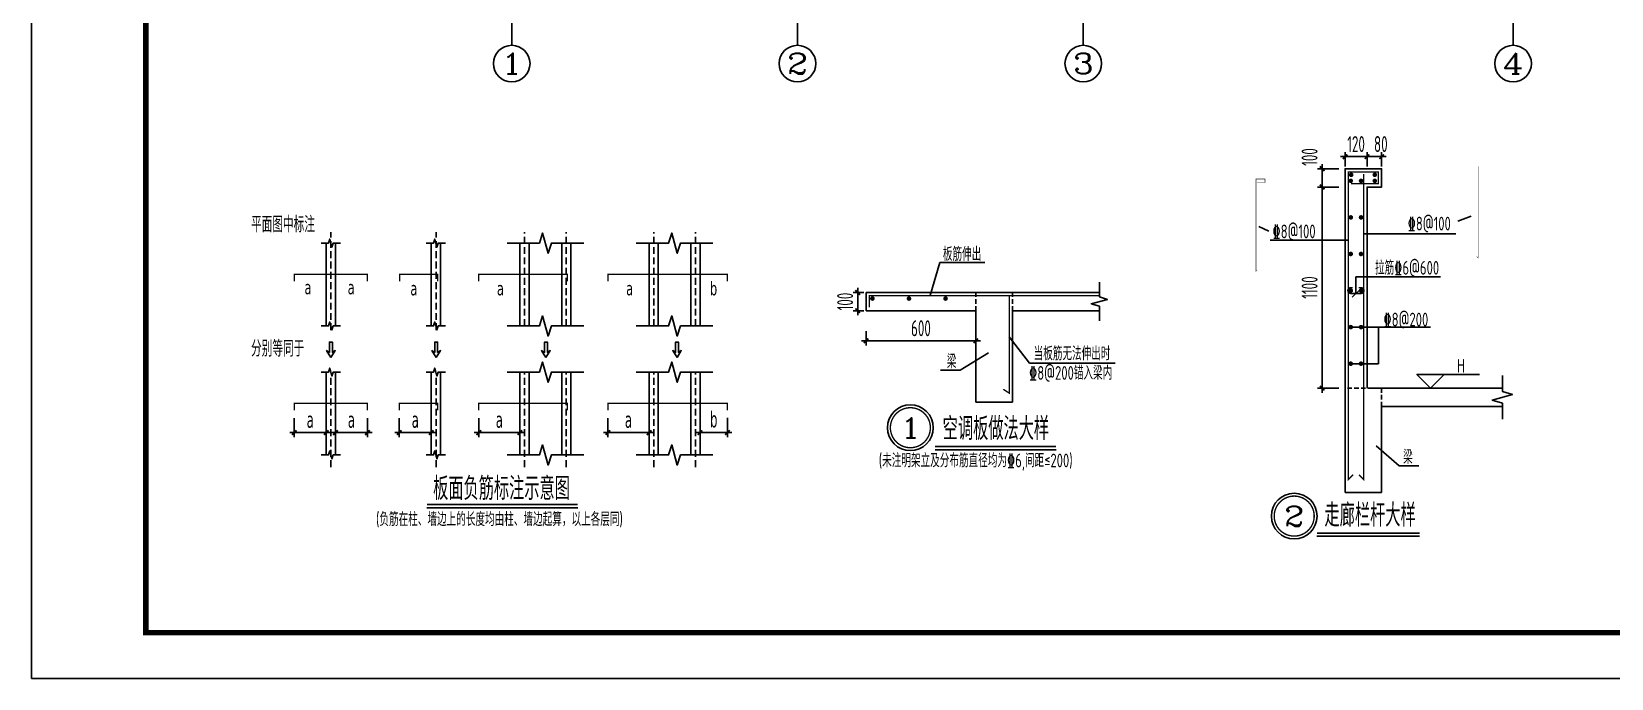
# Model space of a CAD drawing. Extents: x -441005 to 725361, y -182459 to 319313.
# Drawn here: x 139600 to 174150, y -133950 to -119800 of the extents above; entities that cross this region are included whole.
import ezdxf
from ezdxf.enums import TextEntityAlignment as Align

# ---------------------------------------------------------------- set-up
doc = ezdxf.new("R2010")
doc.units = 0
doc.header["$LTSCALE"] = 100
doc.linetypes.add('DASHED', pattern=[0.75, 0.5, -0.25])
doc.linetypes.add('DASHEDX2', pattern=[1.5, 1, -0.5])
doc.layers.get('0').update_dxf_attribs({"linetype": 'CONTINUOUS'})
doc.layers.get('Defpoints').update_dxf_attribs({"linetype": 'CONTINUOUS'})
for name, color, linetype in [('AXIS', 3, 'CONTINUOUS'), ('AXIS_TEXT', 7, 'CONTINUOUS'), ('DIM', 3, 'CONTINUOUS'), ('D大样&索引', 7, 'CONTINUOUS'), ('REIN', 1, 'CONTINUOUS'), ('THIN', 7, 'CONTINUOUS'), ('图框', 7, 'CONTINUOUS')]:
    doc.layers.add(name, color=color, linetype=linetype)
doc.styles.add('_TCH_AXIS', font='COMPLEX', dxfattribs={"bigfont": 'GBCBIG'})
doc.styles.add('_TCH_DIM', font='tssdeng.shx', dxfattribs={"width": 0.7, "bigfont": '1.shx'})
doc.styles.add('COMP', font='COMPLEX', dxfattribs={"bigfont": 'hztxt'})
doc.styles.add('COMPLEX', font='COMPLEX')
doc.styles.add('HZ', font='tssdeng.shx', dxfattribs={"width": 0.7, "height": 5, "bigfont": '1.shx'})
doc.styles.add('TSSD_Dimension', font='tssdeng.shx', dxfattribs={"width": 0.62, "bigfont": '1.shx'})
doc.styles.add('TSSD_Rein', font='Tssdeng.shx', dxfattribs={"width": 0.7, "bigfont": '1.shx'})
doc.dimstyles.new('TSSD_100_100', dxfattribs={"dimtxt": 350, "dimasz": 100, "dimexe": 100, "dimexo": 250, "dimgap": 100, "dimtad": 1, "dimdec": 0, "dimzin": 0, "dimdsep": 46, "dimtxsty": 'TSSD_Dimension', "dimblk": 'ARCHTICK', "dimblk1": 'ARCHTICK', "dimblk2": 'ARCHTICK', "dimcen": 0, "dimdle": 100, "dimclrt": 7, "dimadec": 0, "dimazin": 0, "dimtfac": 1, "dimtdec": 0, "dimtix": 1, "dimtmove": 2, "dimatfit": 3, "dimfxl": 0, "dimtolj": 1, "dimtzin": 0, "dimarcsym": 0})
doc.dimstyles.new('TSSD_25_100', dxfattribs={"dimtxt": 350, "dimasz": 100, "dimexe": 100, "dimexo": 50, "dimgap": 100, "dimtad": 1, "dimdec": 0, "dimlfac": 0.25, "dimzin": 0, "dimdsep": 46, "dimtxsty": 'TSSD_Dimension', "dimblk": 'ARCHTICK', "dimcen": 0, "dimdle": 100, "dimclrt": 7, "dimadec": 0, "dimazin": 0, "dimtfac": 1, "dimtdec": 0, "dimtix": 1, "dimtmove": 2, "dimatfit": 3, "dimfxl": 0, "dimtolj": 1, "dimtzin": 0, "dimarcsym": 0})

# ---------------------------------------------------------------- blocks, each defined once
blk = doc.blocks.new('_ArchTick')
at = {"color": 0, "linetype": 'ByBlock', "const_width": 0.4}
blk.add_lwpolyline([(-0.5, -0.5), (0.5, 0.5)], dxfattribs=at)
blk = doc.blocks.new('*D5')
at = {"layer": 'Defpoints', "color": 0}
for p in [(501, 1985), (1201, 1985), (1201, 1620)]:
    blk.add_point(p, dxfattribs=at)
at = {"layer": 'D大样&索引', "color": 0, "lineweight": -2}
for p, q in [((501, 1935), (501, 1520)), ((1201, 1935), (1201, 1520)), ((401, 1620), (1301, 1620))]:
    blk.add_line(p, q, dxfattribs=at)
at = {"layer": 'D大样&索引', "color": 0, "lineweight": -2, "xscale": 100, "yscale": 100, "zscale": 100, "rotation": 180}
blk.add_blockref('_ArchTick', (501, 1620), dxfattribs=at)
at = {"layer": 'D大样&索引', "color": 0, "lineweight": -2, "xscale": 100, "yscale": 100, "zscale": 100}
blk.add_blockref('_ArchTick', (1201, 1620), dxfattribs=at)
at = {"layer": 'D大样&索引', "color": 7, "insert": (851, 1899), "char_height": 350, "attachment_point": 5, "style": 'TSSD_Dimension'}
blk.add_mtext('\\A1;{\\fTahoma|b0|i0|c0|p32;a}', dxfattribs=at)
blk = doc.blocks.new('*D6')
at = {"layer": 'Defpoints', "color": 0}
for p in [(4536, 1985), (5436, 1985), (5436, 1620)]:
    blk.add_point(p, dxfattribs=at)
at = {"layer": 'D大样&索引', "color": 0, "lineweight": -2}
for p, q in [((4536, 1935), (4536, 1520)), ((5436, 1935), (5436, 1520)), ((4436, 1620), (5536, 1620))]:
    blk.add_line(p, q, dxfattribs=at)
at = {"layer": 'D大样&索引', "color": 0, "lineweight": -2, "xscale": 100, "yscale": 100, "zscale": 100, "rotation": 180}
blk.add_blockref('_ArchTick', (4536, 1620), dxfattribs=at)
at = {"layer": 'D大样&索引', "color": 0, "lineweight": -2, "xscale": 100, "yscale": 100, "zscale": 100}
blk.add_blockref('_ArchTick', (5436, 1620), dxfattribs=at)
at = {"layer": 'D大样&索引', "color": 7, "insert": (4986, 1899), "char_height": 350, "attachment_point": 5, "style": 'TSSD_Dimension'}
blk.add_mtext('\\A1;{\\fTahoma|b0|i0|c0|p32;a}', dxfattribs=at)
blk = doc.blocks.new('*D7')
at = {"layer": 'Defpoints', "color": 0}
for p in [(2797, 1985), (3498, 1985), (3498, 1620)]:
    blk.add_point(p, dxfattribs=at)
at = {"layer": 'D大样&索引', "color": 0, "lineweight": -2}
for p, q in [((2797, 1935), (2797, 1520)), ((3498, 1935), (3498, 1520)), ((2697, 1620), (3598, 1620))]:
    blk.add_line(p, q, dxfattribs=at)
at = {"layer": 'D大样&索引', "color": 0, "lineweight": -2, "xscale": 100, "yscale": 100, "zscale": 100, "rotation": 180}
blk.add_blockref('_ArchTick', (2797, 1620), dxfattribs=at)
at = {"layer": 'D大样&索引', "color": 0, "lineweight": -2, "xscale": 100, "yscale": 100, "zscale": 100}
blk.add_blockref('_ArchTick', (3498, 1620), dxfattribs=at)
at = {"layer": 'D大样&索引', "color": 7, "insert": (3148, 1899), "char_height": 350, "attachment_point": 5, "style": 'TSSD_Dimension'}
blk.add_mtext('\\A1;{\\fTahoma|b0|i0|c0|p32;a}', dxfattribs=at)
blk = doc.blocks.new('*D2')
at = {"layer": 'Defpoints', "color": 0}
for p in [(1401, 1985), (2101, 1985), (1401, 1620)]:
    blk.add_point(p, dxfattribs=at)
at = {"layer": 'D大样&索引', "color": 0, "lineweight": -2}
for p, q in [((1401, 1935), (1401, 1520)), ((2101, 1935), (2101, 1520)), ((2201, 1620), (1301, 1620))]:
    blk.add_line(p, q, dxfattribs=at)
at = {"layer": 'D大样&索引', "color": 0, "lineweight": -2, "xscale": 100, "yscale": 100, "zscale": 100, "rotation": 180}
blk.add_blockref('_ArchTick', (1401, 1620), dxfattribs=at)
at = {"layer": 'D大样&索引', "color": 0, "lineweight": -2, "xscale": 100, "yscale": 100, "zscale": 100}
blk.add_blockref('_ArchTick', (2101, 1620), dxfattribs=at)
at = {"layer": 'D大样&索引', "color": 7, "insert": (1751, 1899), "char_height": 350, "attachment_point": 5, "style": 'TSSD_Dimension'}
blk.add_mtext('\\A1;{\\fTahoma|b0|i0|c0|p32;a}', dxfattribs=at)
blk = doc.blocks.new('*D3')
at = {"layer": 'Defpoints', "color": 0}
for p in [(7361, 1985), (8261, 1985), (8261, 1620)]:
    blk.add_point(p, dxfattribs=at)
at = {"layer": 'D大样&索引', "color": 0, "lineweight": -2}
for p, q in [((7361, 1935), (7361, 1520)), ((8261, 1935), (8261, 1520)), ((7261, 1620), (8361, 1620))]:
    blk.add_line(p, q, dxfattribs=at)
at = {"layer": 'D大样&索引', "color": 0, "lineweight": -2, "xscale": 100, "yscale": 100, "zscale": 100, "rotation": 180}
blk.add_blockref('_ArchTick', (7361, 1620), dxfattribs=at)
at = {"layer": 'D大样&索引', "color": 0, "lineweight": -2, "xscale": 100, "yscale": 100, "zscale": 100}
blk.add_blockref('_ArchTick', (8261, 1620), dxfattribs=at)
at = {"layer": 'D大样&索引', "color": 7, "insert": (7811, 1899), "char_height": 350, "attachment_point": 5, "style": 'TSSD_Dimension'}
blk.add_mtext('\\A1;{\\fTahoma|b0|i0|c0|p32;a}', dxfattribs=at)
blk = doc.blocks.new('*D4')
at = {"layer": 'Defpoints', "color": 0}
for p in [(9374, 1985), (9973, 1990), (9973, 1620)]:
    blk.add_point(p, dxfattribs=at)
at = {"layer": 'D大样&索引', "color": 0, "lineweight": -2}
for p, q in [((9374, 1935), (9374, 1520)), ((9973, 1940), (9973, 1520)), ((9274, 1620), (10073, 1620))]:
    blk.add_line(p, q, dxfattribs=at)
at = {"layer": 'D大样&索引', "color": 0, "lineweight": -2, "xscale": 100, "yscale": 100, "zscale": 100, "rotation": 180}
blk.add_blockref('_ArchTick', (9374, 1620), dxfattribs=at)
at = {"layer": 'D大样&索引', "color": 0, "lineweight": -2, "xscale": 100, "yscale": 100, "zscale": 100}
blk.add_blockref('_ArchTick', (9973, 1620), dxfattribs=at)
at = {"layer": 'D大样&索引', "color": 7, "insert": (9674, 1907), "char_height": 350, "attachment_point": 5, "style": 'TSSD_Dimension'}
blk.add_mtext('\\A1;{\\fTahoma|b0|i0|c0|p32;b}', dxfattribs=at)
blk = doc.blocks.new('_AXISO')
blk.add_circle((0, 0), 0.5)
at = {"layer": 'AXIS_TEXT', "style": 'COMPLEX', "width": 1.041667}
blk.add_attdef('A', text='', height=0.56, dxfattribs=at).set_placement((-0.25, -0.28), (0.25, -0.28), align=Align.FIT)
blk = doc.blocks.new('_INDEX1')
at = {"const_width": 0.035}
blk.add_lwpolyline([(-0.5, 0, 1), (0.5, 0, 1)], format="xyb", close=True, dxfattribs=at)
at = {"style": 'COMP', "width": 2.333333}
blk.add_attdef('1', text='', height=0.5, dxfattribs=at).set_placement((-0.25, -0.25), (0.25, -0.25), align=Align.FIT)
blk = doc.blocks.new('*D1173')
at = {"layer": 'Defpoints', "color": 0}
for p in [(-1692, 3370), (-1509, 3370), (-1509, 2970)]:
    blk.add_point(p, dxfattribs=at)
at = {"layer": 'DIM', "color": 0, "lineweight": -2}
for p, q in [((-1692, 3370), (-1692, 3470)), ((-1559, 3370), (-1792, 3370)), ((-1692, 2970), (-1692, 3370)), ((-1559, 2970), (-1792, 2970)), ((-1692, 2970), (-1692, 2870))]:
    blk.add_line(p, q, dxfattribs=at)
at = {"layer": 'DIM', "color": 0, "lineweight": -2, "xscale": 100, "yscale": 100, "zscale": 100}
for p, rotation in [((-1692, 3370), 270), ((-1692, 2970), 90)]:
    blk.add_blockref('_ArchTick', p, dxfattribs=dict(at, rotation=rotation))
at = {"layer": 'DIM', "color": 7, "insert": (-1967, 3170), "char_height": 350, "attachment_point": 5, "rotation": 90, "style": 'TSSD_Dimension'}
blk.add_mtext('\\A1;100', dxfattribs=at)
blk = doc.blocks.new('*D1174')
at = {"layer": 'Defpoints', "color": 0}
for p in [(-1509, 2571), (891, 2571), (-1509, 2311)]:
    blk.add_point(p, dxfattribs=at)
at = {"layer": 'DIM', "color": 0, "lineweight": -2}
for p, q in [((-1509, 2521), (-1509, 2211)), ((891, 2521), (891, 2211)), ((991, 2311), (-1609, 2311))]:
    blk.add_line(p, q, dxfattribs=at)
at = {"layer": 'DIM', "color": 0, "lineweight": -2, "xscale": 100, "yscale": 100, "zscale": 100, "rotation": 180}
blk.add_blockref('_ArchTick', (-1509, 2311), dxfattribs=at)
at = {"layer": 'DIM', "color": 0, "lineweight": -2, "xscale": 100, "yscale": 100, "zscale": 100}
blk.add_blockref('_ArchTick', (891, 2311), dxfattribs=at)
at = {"layer": 'DIM', "color": 7, "insert": (-309, 2586), "char_height": 350, "attachment_point": 5, "style": 'TSSD_Dimension'}
blk.add_mtext('\\A1;600', dxfattribs=at)
blk = doc.blocks.new('*D1154')
at = {"layer": 'Defpoints', "color": 0}
for p in [(163319, -203303), (163319, -203567), (163639, -203567)]:
    blk.add_point(p, dxfattribs=at)
at = {"layer": 'DIM', "color": 0, "lineweight": -2}
for p, q in [((163739, -203303), (163219, -203303)), ((163319, -203517), (163319, -203203)), ((163639, -203517), (163639, -203203))]:
    blk.add_line(p, q, dxfattribs=at)
at = {"layer": 'DIM', "color": 0, "lineweight": -2, "xscale": 100, "yscale": 100, "zscale": 100, "rotation": 180}
blk.add_blockref('_ArchTick', (163319, -203303), dxfattribs=at)
at = {"layer": 'DIM', "color": 0, "lineweight": -2, "xscale": 100, "yscale": 100, "zscale": 100}
blk.add_blockref('_ArchTick', (163639, -203303), dxfattribs=at)
at = {"layer": 'DIM', "color": 7, "insert": (163621, -203028), "char_height": 350, "attachment_point": 5, "style": 'TSSD_Dimension'}
blk.add_mtext('\\A1;80', dxfattribs=at)
blk = doc.blocks.new('*D1155')
at = {"layer": 'Defpoints', "color": 0}
for p in [(162338, -203567), (162752, -203567), (162752, -203967)]:
    blk.add_point(p, dxfattribs=at)
at = {"layer": 'DIM', "color": 0, "lineweight": -2}
for p, q in [((162338, -204067), (162338, -203467)), ((162702, -203567), (162238, -203567)), ((162702, -203967), (162238, -203967))]:
    blk.add_line(p, q, dxfattribs=at)
at = {"layer": 'DIM', "color": 0, "lineweight": -2, "xscale": 100, "yscale": 100, "zscale": 100}
for p, rotation in [((162338, -203567), 90), ((162338, -203967), 270)]:
    blk.add_blockref('_ArchTick', p, dxfattribs=dict(at, rotation=rotation))
at = {"layer": 'DIM', "color": 7, "insert": (162063, -203311), "char_height": 350, "attachment_point": 5, "rotation": 90, "style": 'TSSD_Dimension'}
blk.add_mtext('\\A1;100', dxfattribs=at)
blk = doc.blocks.new('*D1156')
at = {"layer": 'Defpoints', "color": 0}
for p in [(162839, -203303), (162839, -203567), (163319, -203567)]:
    blk.add_point(p, dxfattribs=at)
at = {"layer": 'DIM', "color": 0, "lineweight": -2}
for p, q in [((162839, -203303), (162739, -203303)), ((162839, -203517), (162839, -203203)), ((163319, -203303), (162839, -203303)), ((163319, -203517), (163319, -203203)), ((163319, -203303), (163419, -203303))]:
    blk.add_line(p, q, dxfattribs=at)
at = {"layer": 'DIM', "color": 0, "lineweight": -2, "xscale": 100, "yscale": 100, "zscale": 100}
blk.add_blockref('_ArchTick', (162839, -203303), dxfattribs=at)
at = {"layer": 'DIM', "color": 0, "lineweight": -2, "xscale": 100, "yscale": 100, "zscale": 100, "rotation": 180}
blk.add_blockref('_ArchTick', (163319, -203303), dxfattribs=at)
at = {"layer": 'DIM', "color": 7, "insert": (163079, -203028), "char_height": 350, "attachment_point": 5, "style": 'TSSD_Dimension'}
blk.add_mtext('\\A1;120', dxfattribs=at)
blk = doc.blocks.new('*D1157')
at = {"layer": 'Defpoints', "color": 0}
for p in [(162338, -203967), (162752, -203967), (162752, -208367)]:
    blk.add_point(p, dxfattribs=at)
at = {"layer": 'DIM', "color": 0, "lineweight": -2}
for p, q in [((162702, -203967), (162238, -203967)), ((162338, -208467), (162338, -203867)), ((162702, -208367), (162238, -208367))]:
    blk.add_line(p, q, dxfattribs=at)
at = {"layer": 'DIM', "color": 0, "lineweight": -2, "xscale": 100, "yscale": 100, "zscale": 100}
for p, rotation in [((162338, -203967), 90), ((162338, -208367), 270)]:
    blk.add_blockref('_ArchTick', p, dxfattribs=dict(at, rotation=rotation))
at = {"layer": 'DIM', "color": 7, "insert": (162063, -206167), "char_height": 350, "attachment_point": 5, "rotation": 90, "style": 'TSSD_Dimension'}
blk.add_mtext('\\A1;1100', dxfattribs=at)
blk = doc.blocks.new('A2+1_2')
at = {"layer": '图框'}
blk.add_lwpolyline([(0, 0), (89100, 0), (89100, 42000), (0, 42000)], close=True, dxfattribs=at)
at = {"layer": '图框', "const_width": 120}
blk.add_lwpolyline([(2500, 1000), (88100, 1000), (88100, 41000), (2500, 41000)], close=True, dxfattribs=at)
blk = doc.blocks.new('楼层板板面负筋标注示意图')
at = {"layer": 'D大样&索引', "color": 251, "linetype": 'DASHED', "ltscale": 3}
for p, q in [((1301.5, 3861.6), (1301.5, 6007.1)), ((3604, 3861.6), (3604, 6007.1)), ((5536, 3953.6), (5536, 6007.1)), ((6449.7, 3953.6), (6449.7, 6007.1)), ((8360.7, 3953.6), (8360.7, 6007.1)), ((9274.4, 3953.6), (9274.4, 6007.1)), ((1301.5, 867.6), (1301.5, 2851.1)), ((3604, 867.6), (3604, 2859.7)), ((5536, 867.6), (5536, 2943.1)), ((6449.7, 867.6), (6449.7, 2943.1)), ((8360.7, 867.6), (8360.7, 2943.1)), ((9274.4, 867.6), (9274.4, 2943.1))]:
    blk.add_line(p, q, dxfattribs=at)
at = {"layer": 'D大样&索引', "color": 4}
for p, q in [((1201.5, 5765.5), (1201.5, 3953.6)), ((1401.5, 5765.5), (1401.5, 3953.6)), ((3498, 5765.5), (3498, 3953.6)), ((3698, 5765.5), (3698, 3953.6)), ((5436, 5765.5), (5436, 3953.6)), ((5636, 5765.5), (5636, 3953.6)), ((6349.7, 5765.5), (6349.7, 3953.6)), ((6549.7, 5765.5), (6549.7, 3953.6)), ((8260.7, 5765.5), (8260.7, 3953.6)), ((8460.7, 5765.5), (8460.7, 3953.6)), ((9174.4, 5765.5), (9174.4, 3953.6)), ((9374.4, 5765.5), (9374.4, 3953.6)), ((1201.5, 2943.1), (1201.5, 1131.2)), ((1401.5, 2943.1), (1401.5, 1131.2)), ((3498, 2943.1), (3498, 1131.2)), ((3698, 2943.1), (3698, 1131.2)), ((5436, 2943.1), (5436, 1131.2)), ((5636, 2943.1), (5636, 1131.2)), ((6349.7, 2943.1), (6349.7, 1131.2)), ((6549.7, 2943.1), (6549.7, 1131.2)), ((8260.7, 2943.1), (8260.7, 1131.2)), ((8460.7, 2943.1), (8460.7, 1131.2)), ((9174.4, 2943.1), (9174.4, 1131.2)), ((9374.4, 2943.1), (9374.4, 1131.2))]:
    blk.add_line(p, q, dxfattribs=at)
at = {"layer": 'D大样&索引', "color": 1, "const_width": 30}
for points in [[(501.5, 4930.6), (501.5, 5080.6), (2101.5, 5080.6), (2101.5, 4930.6)], [(2806.3, 4930.6), (2806.3, 5080.6), (3634.3, 5080.6), (3634.3, 4930.6)], [(4536, 4930.6), (4536, 5080.6), (6472.4, 5080.6), (6472.4, 4930.6)], [(7360.7, 4930.6), (7360.7, 5080.6), (9973.3, 5080.6), (9973.3, 4930.6)], [(501.5, 2108.1), (501.5, 2258.1), (2101.5, 2258.1), (2101.5, 2108.1)], [(2797.5, 2108.1), (2797.5, 2258.1), (3634.3, 2258.1), (3634.3, 2108.1)], [(4536, 2108.1), (4536, 2258.1), (6472.4, 2258.1), (6472.4, 2108.1)], [(7360.7, 2108.1), (7360.7, 2258.1), (9973.3, 2258.1), (9973.3, 2108.1)]]:
    blk.add_lwpolyline(points, dxfattribs=at)
at = {"layer": 'D大样&索引', "color": 6, "ltscale": 2}
for points in [[(1301.9, 3262.5), (1396.3, 3416.4), (1333.4, 3372.8), (1333.4, 3601.7), (1270.3, 3601.7), (1270.3, 3372.8), (1207.5, 3416.4)], [(3604.4, 3262.5), (3698.8, 3416.4), (3635.9, 3372.8), (3635.9, 3601.7), (3572.8, 3601.7), (3572.8, 3372.8), (3509.9, 3416.4)], [(6005.4, 3262.5), (6099.8, 3416.4), (6037, 3372.8), (6037, 3601.7), (5973.9, 3601.7), (5973.9, 3372.8), (5911, 3416.4)], [(8871, 3262.5), (8965.4, 3416.4), (8902.5, 3372.8), (8902.5, 3601.7), (8839.4, 3601.7), (8839.4, 3372.8), (8776.6, 3416.4)]]:
    blk.add_lwpolyline(points, close=True, dxfattribs=at)
at = {"layer": 'D大样&索引', "color": 2, "const_width": 40}
blk.add_lwpolyline([(3403.3, 47.2), (6701.6, 47.2)], dxfattribs=at)
at = {"layer": 'D大样&索引', "color": 2}
blk.add_lwpolyline([(3403.3, -22.9), (6701.6, -22.9)], dxfattribs=at)
at = {"layer": 'THIN', "ltscale": 2}
for points in [[(5156, 5765.5), (5862.9, 5765.5), (5932.9, 5985.5), (6052.9, 5545.5), (6122.9, 5765.5), (6829.7, 5765.5)], [(7980.7, 5765.5), (8687.6, 5765.5), (8757.6, 5985.5), (8877.6, 5545.5), (8947.6, 5765.5), (9654.4, 5765.5)], [(1089.5, 5765.5), (1249.5, 5765.5), (1277.5, 5853.5), (1325.5, 5677.5), (1353.5, 5765.5), (1513.5, 5765.5)], [(3386, 5765.5), (3546, 5765.5), (3574, 5853.5), (3622, 5677.5), (3650, 5765.5), (3810, 5765.5)], [(5156, 3953.6), (5862.9, 3953.6), (5932.9, 4173.6), (6052.9, 3733.6), (6122.9, 3953.6), (6829.7, 3953.6)], [(7980.7, 3953.6), (8687.6, 3953.6), (8757.6, 4173.6), (8877.6, 3733.6), (8947.6, 3953.6), (9654.4, 3953.6)], [(1089.5, 3953.6), (1249.5, 3953.6), (1277.5, 4041.6), (1325.5, 3865.6), (1353.5, 3953.6), (1513.5, 3953.6)], [(3386, 3953.6), (3546, 3953.6), (3574, 4041.6), (3622, 3865.6), (3650, 3953.6), (3810, 3953.6)], [(5156, 2943.1), (5862.9, 2943.1), (5932.9, 3163.1), (6052.9, 2723.1), (6122.9, 2943.1), (6829.7, 2943.1)], [(7980.7, 2943.1), (8687.6, 2943.1), (8757.6, 3163.1), (8877.6, 2723.1), (8947.6, 2943.1), (9654.4, 2943.1)], [(1089.5, 2943.1), (1249.5, 2943.1), (1277.5, 3031.1), (1325.5, 2855.1), (1353.5, 2943.1), (1513.5, 2943.1)], [(3386, 2943.1), (3546, 2943.1), (3574, 3031.1), (3622, 2855.1), (3650, 2943.1), (3810, 2943.1)], [(1089.5, 1131.2), (1249.5, 1131.2), (1277.5, 1219.2), (1325.5, 1043.2), (1353.5, 1131.2), (1513.5, 1131.2)], [(3386, 1131.2), (3546, 1131.2), (3574, 1219.2), (3622, 1043.2), (3650, 1131.2), (3810, 1131.2)], [(6829.7, 1131.2), (6122.9, 1131.2), (6052.9, 911.2), (5932.9, 1351.2), (5862.9, 1131.2), (5156, 1131.2)], [(9654.4, 1131.2), (8947.6, 1131.2), (8877.6, 911.2), (8757.6, 1351.2), (8687.6, 1131.2), (7980.7, 1131.2)]]:
    blk.add_lwpolyline(points, dxfattribs=at)
at = {"layer": 'D大样&索引', "color": 2, "width": 0.7}
for s, height, style, p in [('平面图中标注', 350, 'HZ', (-444.5, 5999.5)), ('分别等同于', 350, 'HZ', (-444.5, 3283.4)), ('板面负筋标注示意图', 500, 'TSSD_Rein', (3536.7, 146.4)), ('(负筋在柱、墙边上的长度均由柱、墙边起算，以上各层同)', 300, 'TSSD_Rein', (2288.1, -424.6))]:
    blk.add_text(s, height=height, dxfattribs=dict(at, style=style)).set_placement(p)
at = {"layer": 'D大样&索引', "char_height": 300, "attachment_point": 5, "style": 'HZ'}
for s, insert in [('{\\fTahoma|b0|i0|c0|p32;a}', (801.5, 4794.3)), ('{\\fTahoma|b0|i0|c0|p32;a}', (1745.4, 4794.3)), ('{\\fTahoma|b0|i0|c0|p32;a}', (3116.1, 4770.8)), ('{\\fTahoma|b0|i0|c0|p32;a}', (5010.6, 4770.8)), ('{\\fTahoma|b0|i0|c0|p32;a}', (7835.3, 4770.8)), ('{\\fTahoma|b0|i0|c0|p32;b}', (9670.9, 4770.8))]:
    blk.add_mtext(s, dxfattribs=dict(at, insert=insert))
at = {"layer": 'D大样&索引', "color": 3}
for base, p1, p2, text, picture, middle in [((1201.5, 1620.1), (501.5, 1985), (1201.5, 1985), '{\\fTahoma|b0|i0|c0|p32;a}', '*D5', (851.5, 1898.7)), ((3498, 1620.1), (2797.5, 1985), (3498, 1985), '{\\fTahoma|b0|i0|c0|p32;a}', '*D7', (3147.7, 1898.7)), ((5436, 1620.1), (4536, 1985), (5436, 1985), '{\\fTahoma|b0|i0|c0|p32;a}', '*D6', (4986, 1898.7)), ((8260.7, 1620.1), (7360.7, 1985), (8260.7, 1985), '{\\fTahoma|b0|i0|c0|p32;a}', '*D3', (7810.7, 1898.7)), ((9973.3, 1620.1), (9374.4, 1985), (9973.3, 1989.7), '{\\fTahoma|b0|i0|c0|p32;b}', '*D4', (9673.9, 1906.6))]:
    dim = blk.add_linear_dim(base=base, p1=p1, p2=p2, text=text, dimstyle='TSSD_100_100', dxfattribs=at)
    dim.commit()
    dim.dimension.update_dxf_attribs({"geometry": picture, "text_midpoint": middle})
dim = blk.add_linear_dim(base=(1401.5, 1620.1), p1=(2101.5, 1985), p2=(1401.5, 1985), angle=180, text='{\\fTahoma|b0|i0|c0|p32;a}', dimstyle='TSSD_100_100', dxfattribs=at)
dim.commit()
dim.dimension.update_dxf_attribs({"geometry": '*D2', "text_midpoint": (1751.5, 1898.7)})
blk = doc.blocks.new('A$C6DCE1E4D')
at = {"layer": 'D大样&索引'}
for p, q in [((102.2, 4025.1), (-106.4, 3300.3)), ((1091, 4025.1), (102.2, 4025.1)), ((3592.5, 3370.3), (-1509, 3370.3)), ((-1509, 3370.3), (-1509, 2970.3)), ((-1509, 2970.3), (-709, 2970.3)), ((-709, 2970.3), (-709, 2970.3)), ((-709, 2970.3), (891, 2970.3)), ((891, 2970.3), (891, 970.3)), ((1691, 970.3), (1691, 2970.3)), ((1691, 2970.3), (3592.5, 2970.3)), ((2066, 1820.3), (1621, 2395.3)), ((2066, 1820.3), (3941, 1820.3)), ((891, 970.3), (1691, 970.3))]:
    blk.add_line(p, q, dxfattribs=at)
at = {"layer": 'D大样&索引', "linetype": 'DASHEDX2'}
for p, q in [((891, 2970.3), (891, 3370.3)), ((1691, 2970.3), (1691, 3370.3))]:
    blk.add_line(p, q, dxfattribs=at)
at = {"layer": 'D大样&索引'}
for points in [[(1165.4, 2044.7), (549.6, 1668.3), (118.3, 1668.3)], [(0, -70.1), (2647.2, -70.1)]]:
    blk.add_lwpolyline(points, dxfattribs=at)
at = {"layer": 'D大样&索引', "const_width": 40}
blk.add_lwpolyline([(0, 0), (2647.2, 0)], dxfattribs=at)
at = {"layer": 'REIN', "const_width": 30}
blk.add_lwpolyline([(3592.5, 3300.3), (-1439, 3300.3), (-1439, 3040.4)], dxfattribs=at)
at = {"layer": 'REIN', "const_width": 50}
for points in [[(-1395.6, 3235.3, -1), (-1345.6, 3235.3, -1)], [(-595.6, 3235.3, -1), (-545.6, 3235.3, -1)], [(204.4, 3235.3, -1), (254.4, 3235.3, -1)]]:
    blk.add_lwpolyline(points, format="xyb", close=True, dxfattribs=at)
at = {"layer": 'REIN', "linetype": 'DASHEDX2', "const_width": 30}
blk.add_lwpolyline([(1491.3, 1250.9), (1621, 1167.9), (1621, 3300.3)], dxfattribs=at)
at = {"layer": 'THIN'}
blk.add_lwpolyline([(3592.5, 2746.3), (3592.5, 3066.3), (3416.5, 3122.3), (3768.5, 3218.3), (3592.5, 3274.3), (3592.5, 3594.3)], dxfattribs=at)
at = {"layer": 'D大样&索引', "style": 'TSSD_Rein', "width": 0.7}
for s, height, p in [('板筋伸出', 300, (171.8, 4058.7)), ('当板筋无法伸出时', 300, (2155, 1883.7)), ('梁', 300, (256.2, 1710.5)), ('%%1328@200锚入梁内', 300, (2055, 1458.7)), ('空调板做法大样', 500, (166.4, 139.8)), ('(未注明架立及分布筋直径均为%%1326,间距≤200)', 300, (-1231.6, -456.7))]:
    blk.add_text(s, height=height, dxfattribs=at).set_placement(p)
at = {"layer": 'DIM'}
dim = blk.add_linear_dim(base=(-1692.5, 3370.3), p1=(-1509, 2970.3), p2=(-1509, 3370.3), angle=90, dimstyle='TSSD_25_100', dxfattribs=at)
dim.commit()
dim.dimension.update_dxf_attribs({"geometry": '*D1173', "text_midpoint": (-1967.5, 3170.3)})
dim = blk.add_linear_dim(base=(-1509, 2310.8), p1=(891, 2571.5), p2=(-1509, 2571.5), dimstyle='TSSD_25_100', dxfattribs=at)
dim.commit()
dim.dimension.update_dxf_attribs({"geometry": '*D1174', "text_midpoint": (-309, 2585.8)})
blk = doc.blocks.new('A$C68820538')
at = {"layer": 'D大样&索引'}
for p, q in [((3003, 6822.6), (3299.1, 6936.6)), ((-1131.7, 6605.2), (-1349.1, 6705.7)), ((608.7, 6410.6), (-1095.6, 6410.6)), ((2958.2, 6550), (948.7, 6550)), ((776.2, 5241), (776.2, 5606.7)), ((776.2, 5606.7), (2627, 5606.7)), ((692.8, 5157.7), (859.6, 5324.4)), ((663.7, 4506), (2407.1, 4506)), ((1269.8, 3706), (1269.8, 4506)), ((663.7, 3706), (1269.8, 3706)), ((1138.7, 3171), (3978.7, 3171)), ((3978.7, 2771), (1338.7, 2771)), ((1338.7, 2771), (1338.7, 891)), ((1338.7, 891), (538.7, 891))]:
    blk.add_line(p, q, dxfattribs=at)
at = {"layer": 'D大样&索引', "linetype": 'DASHEDX2'}
for p, q in [((1138.7, 3171), (538.7, 3171)), ((1338.7, 2771), (1338.7, 3171))]:
    blk.add_line(p, q, dxfattribs=at)
at = {"layer": 'D大样&索引'}
for points in [[(538.7, 891), (538.7, 7971), (1338.7, 7971), (1338.7, 7571), (1018.7, 7571), (1018.7, 3171)], [(1220.6, 1906.2), (1723.2, 1472.1), (2154.5, 1472.1)], [(-77.3, -70.1), (2169.9, -70.1)]]:
    blk.add_lwpolyline(points, dxfattribs=at)
at = {"layer": 'D大样&索引', "color": 6}
blk.add_lwpolyline([(3479.3, 3471), (2108.7, 3471), (2408.7, 3171), (2708.7, 3471)], dxfattribs=at)
at = {"layer": 'D大样&索引', "const_width": 40}
blk.add_lwpolyline([(-77.3, 0), (2169.9, 0)], dxfattribs=at)
at = {"layer": 'REIN'}
for points, const_width in [([(3448.8, 8022.4), (3448.8, 6016.9), (3417, 6048.8)], 9), ([(-1377.7, 5758.4), (-1409.5, 5726.5), (-1409.5, 7745.5), (-1211.5, 7745.5), (-1211.5, 7667.5), (-1390.5, 7667.5)], 9), ([(714.8, 1277.1), (608.7, 1171), (608.7, 7901), (1268.7, 7901), (1268.7, 7641), (672.1, 7641)], 30), ([(948.7, 7856), (948.7, 1171), (842.7, 1277.1)], 30)]:
    blk.add_lwpolyline(points, dxfattribs=dict(at, const_width=const_width))
at = {"layer": 'REIN', "const_width": 50}
for points in [[(638.7, 7706, 1), (688.7, 7706, 1)], [(646.6, 7838.1, 1), (696.6, 7838.1, 1)], [(863.7, 7706, 1), (913.7, 7706, 1)], [(1163.7, 7838.1, 1), (1213.7, 7838.1, 1)], [(1163.7, 7706, 1), (1213.7, 7706, 1)], [(638.7, 6906, 1), (688.7, 6906, 1)], [(863.7, 6906, 1), (913.7, 6906, 1)], [(638.7, 6106, 1), (688.7, 6106, 1)], [(863.7, 6106, 1), (913.7, 6106, 1)], [(638.7, 5306, 1), (688.7, 5306, 1)], [(863.7, 5306, 1), (913.7, 5306, 1)], [(638.7, 4506, 1), (688.7, 4506, 1)], [(863.7, 4506, 1), (913.7, 4506, 1)], [(638.7, 3706, 1), (688.7, 3706, 1)], [(863.7, 3706, 1), (913.7, 3706, 1)]]:
    blk.add_lwpolyline(points, format="xyb", close=True, dxfattribs=at)
at = {"layer": 'REIN', "const_width": 30}
blk.add_lwpolyline([(705, 5371), (663.7, 5371, 1), (663.7, 5241), (888.7, 5241, 1), (888.7, 5371), (839.3, 5371)], format="xyb", dxfattribs=at)
at = {"layer": 'THIN'}
blk.add_lwpolyline([(3978.7, 3451), (3978.7, 3101), (4198.7, 3031), (3758.7, 2911), (3978.7, 2841), (3978.7, 2491)], dxfattribs=at)
at = {"layer": 'D大样&索引', "style": 'TSSD_Rein', "width": 0.7}
for s, height, p in [('%%1328@100', 300, (1907.7, 6620.7)), ('%%1328@100', 300, (-1049.3, 6449.2)), ('%%1328@200', 300, (1378.4, 4521.6)), ('梁', 300, (1808.2, 1514.3)), ('走廊栏杆大样', 500, (89.1, 139.8))]:
    blk.add_text(s, height=height, dxfattribs=at).set_placement(p)
blk.add_text('拉筋%%1326@600', height=300, rotation=360, dxfattribs=at).set_placement((1194, 5653.8))
at = {"layer": 'D大样&索引', "color": 6, "style": '_TCH_DIM', "width": 0.705882}
blk.add_text('H', height=300, rotation=359.99999, dxfattribs=at).set_placement((2984.7, 3509))
at = {"layer": 'DIM'}
dim = blk.add_linear_dim(base=(538.7, 8234.4), p1=(1018.7, 7971), p2=(538.7, 7971), dimstyle='TSSD_25_100', dxfattribs=at)
dim.commit()
dim.dimension.update_dxf_attribs({"geometry": '*D1156', "text_midpoint": (778.7, 8509.4), "insert": (-162300, 211537.8)})
dim = blk.add_linear_dim(base=(1018.7, 8234.4), p1=(1338.7, 7971), p2=(1018.7, 7971), dimstyle='TSSD_25_100', dxfattribs=at)
dim.commit()
dim.dimension.update_dxf_attribs({"geometry": '*D1154', "text_midpoint": (1320.6, 8509.4), "dimtype": 128, "insert": (-162300, 211537.8)})
dim = blk.add_linear_dim(base=(37.7, 7971), p1=(451.8, 7571), p2=(451.8, 7971), angle=90, dimstyle='TSSD_25_100', dxfattribs=at)
dim.commit()
dim.dimension.update_dxf_attribs({"geometry": '*D1155', "text_midpoint": (-237.3, 8226.4), "dimtype": 128, "insert": (-162300, 211537.8)})
dim = blk.add_linear_dim(base=(37.7, 7571), p1=(451.8, 3171), p2=(451.8, 7571), angle=90, dimstyle='TSSD_25_100', dxfattribs=at)
dim.commit()
dim.dimension.update_dxf_attribs({"geometry": '*D1157', "text_midpoint": (-237.3, 5371), "insert": (-162300, 211537.8)})

msp = doc.modelspace()

# ---------------------------------------------------------------- linework, layer by layer
at = {"layer": 'AXIS'}
for p, q in [((150100, -117600), (150100, -120100)), ((156350, -117600), (156350, -120100)), ((162600, -117600), (162600, -120100)), ((172000, -117600), (172000, -120100))]:
    msp.add_line(p, q, dxfattribs=at)
at = {"layer": 'D大样&索引'}
for centre in [(158818.8, -128465.7), (167212.8, -130399.2)]:
    msp.add_circle(centre, 500, dxfattribs=at)

# ---------------------------------------------------------------- block references
msp.add_blockref('A2+1_2', (139600, -133950))
at = {"layer": 'AXIS'}
ref = msp.add_blockref('_AXISO', (150100, -120500), dxfattribs=dict(at, xscale=800, yscale=800, zscale=800))
ref.add_attrib('A', '1', dxfattribs={"layer": 'AXIS_TEXT', "height": 452.5, "style": '_TCH_AXIS', "width": 2.333333}).set_placement((149873.7, -120726.3), (150326.3, -120726.3), align=Align.FIT)
ref = msp.add_blockref('_AXISO', (156350, -120500), dxfattribs=dict(at, xscale=800, yscale=800, zscale=800))
ref.add_attrib('A', '2', dxfattribs={"layer": 'AXIS_TEXT', "height": 452.5, "style": '_TCH_AXIS', "width": 1.5}).set_placement((156123.7, -120726.3), (156576.3, -120726.3), align=Align.FIT)
ref = msp.add_blockref('_AXISO', (162600, -120500), dxfattribs=dict(at, xscale=800, yscale=800, zscale=800))
ref.add_attrib('A', '3', dxfattribs={"layer": 'AXIS_TEXT', "height": 452.5, "style": '_TCH_AXIS', "width": 1.5}).set_placement((162373.7, -120726.3), (162826.3, -120726.3), align=Align.FIT)
ref = msp.add_blockref('_AXISO', (172000, -120500), dxfattribs=dict(at, xscale=800, yscale=800, zscale=800))
ref.add_attrib('A', '4', dxfattribs={"layer": 'AXIS_TEXT', "height": 452.5, "style": '_TCH_AXIS', "width": 1.3125}).set_placement((171773.7, -120726.3), (172226.3, -120726.3), align=Align.FIT)
at = {"layer": 'D大样&索引'}
for name, p in [('A$C68820538', (167786.3, -130771)), ('楼层板板面负筋标注示意图', (144844, -130193.1)), ('A$C6DCE1E4D', (159358.7, -128875.9))]:
    msp.add_blockref(name, p, dxfattribs=at)
ref = msp.add_blockref('_INDEX1', (158818.8, -128465.7), dxfattribs=dict(at, xscale=-875, yscale=875))
ref.add_attrib('1', '1', dxfattribs={"layer": '0', "height": 437.5, "style": 'COMP', "width": 2.333333}).set_placement((158600.1, -128684.5), (159037.6, -128684.5), align=Align.FIT)
ref = msp.add_blockref('_INDEX1', (167212.8, -130399.2), dxfattribs=dict(at, xscale=-875, yscale=875))
ref.add_attrib('1', '2', dxfattribs={"layer": '0', "height": 437.5, "style": 'COMP', "width": 1.5}).set_placement((166994, -130618), (167431.5, -130618), align=Align.FIT)

doc.saveas('drawing.dxf')
